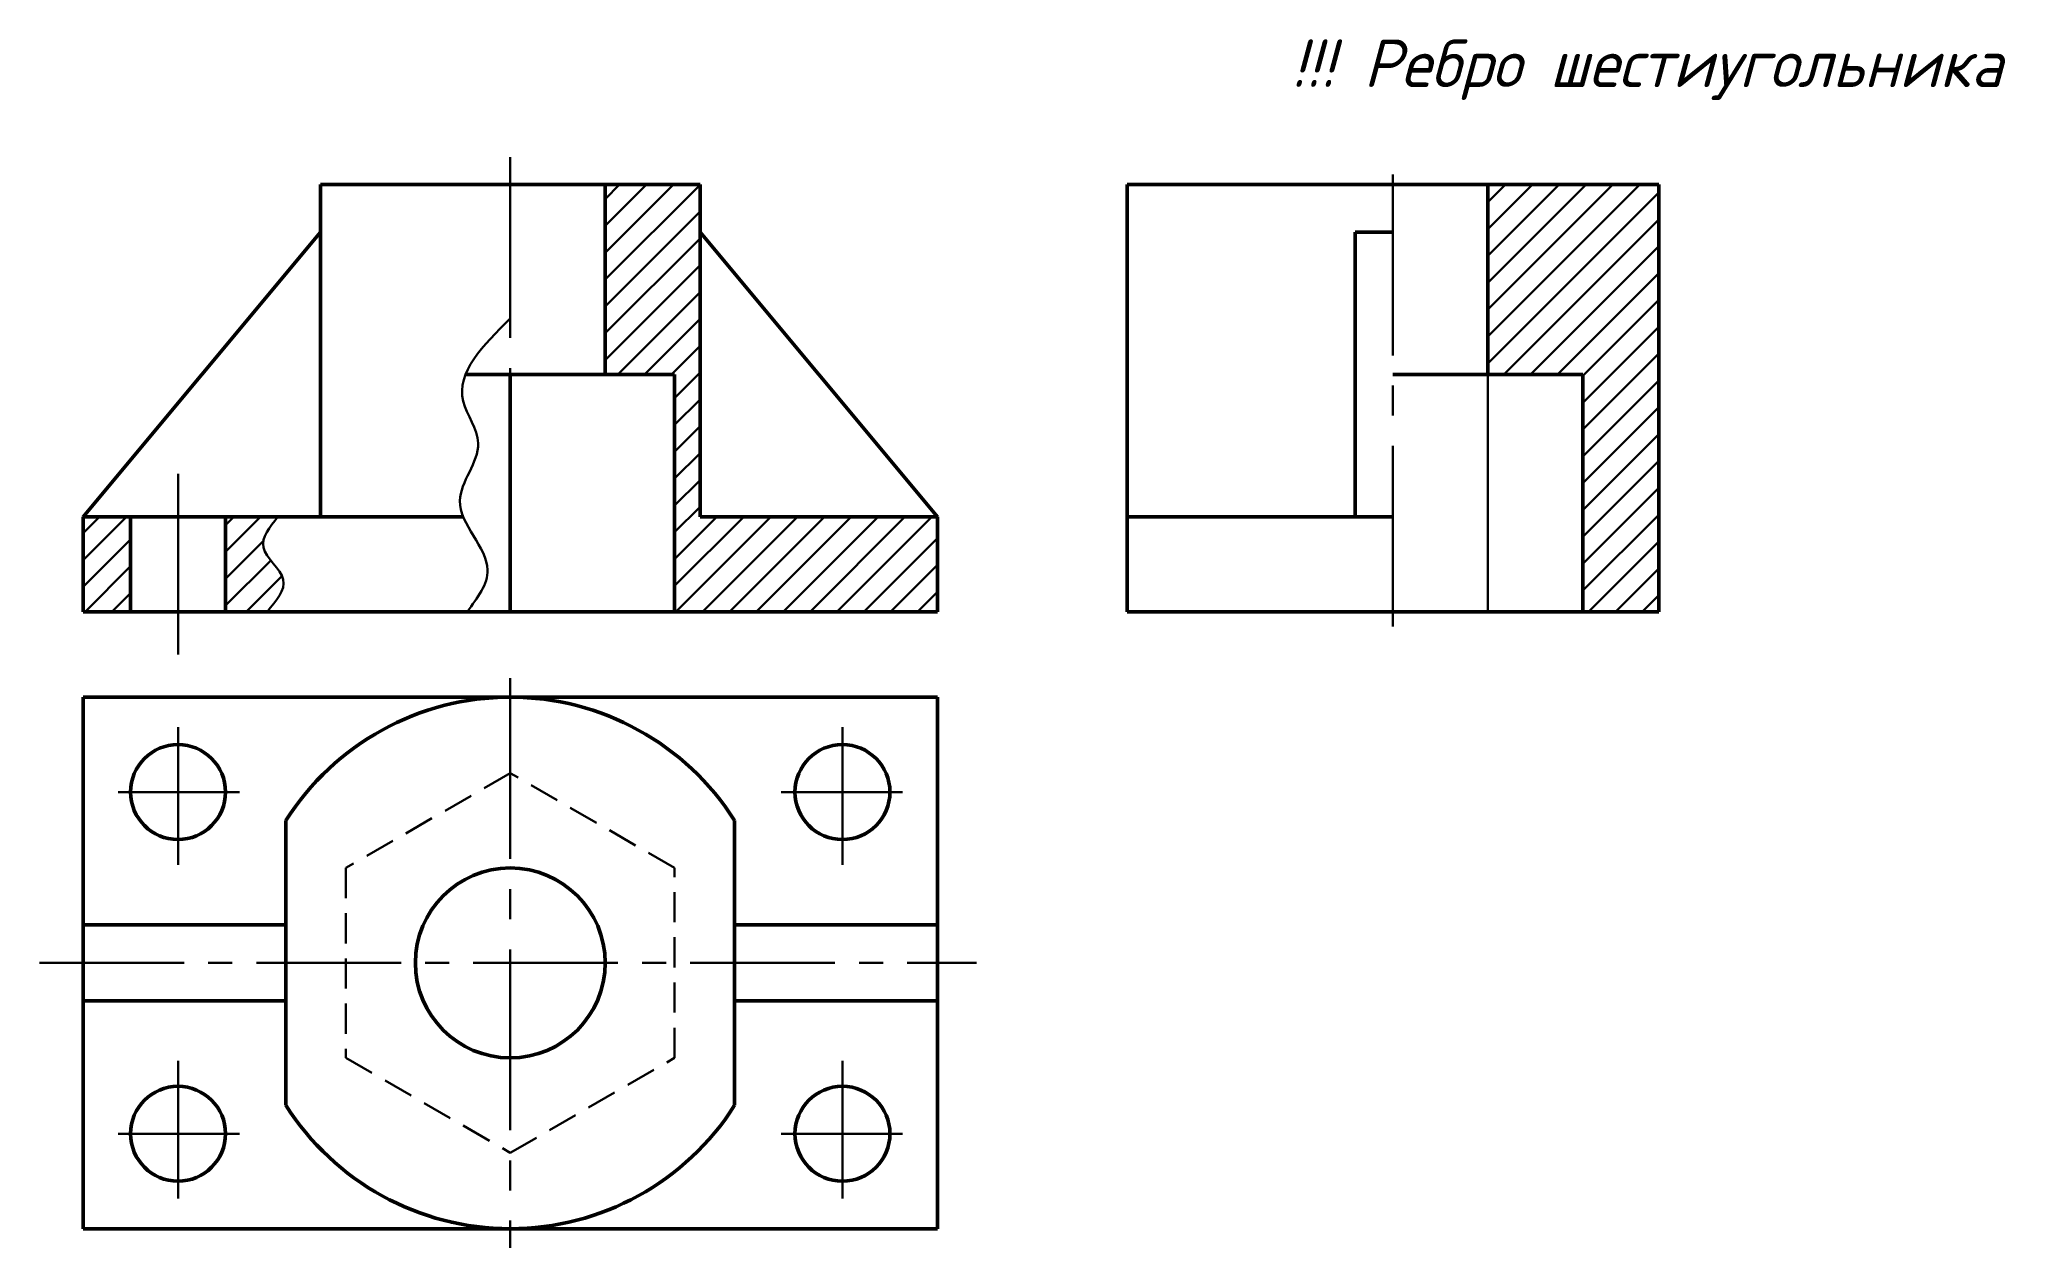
# Model space of a CAD drawing. Header units: millimetres. Extents: x 110 to 318, y 93 to 220.
import ezdxf

# ---------------------------------------------------------------- set-up
doc = ezdxf.new("R2010")
doc.units = ezdxf.units.MM
doc.linetypes.add('CENTER2', pattern=[28.575, 19.05, -3.175, 3.175, -3.175])
doc.linetypes.add('HIDDEN2', pattern=[4.7625, 3.175, -1.5875])
for name, color, linetype, lineweight in [('Оси', 2, 'CENTER2', 30), ('Основная', 3, 'Continuous', 50), ('Тонкая', 6, 'Continuous', 30), ('Штриховая', 4, 'HIDDEN2', 30)]:
    doc.layers.add(name, color=color, linetype=linetype, lineweight=lineweight)
doc.styles.add('GOST Type-B', font='GOST Common.ttf', dxfattribs={"oblique": 15})

msp = doc.modelspace()

# ---------------------------------------------------------------- hatches: boundary and pattern name
at = {"layer": 'Тонкая'}
h = msp.add_hatch(dxfattribs=at)
h.set_pattern_fill('', color=256, scale=2, angle=45, pattern_type=0)
h.set_pattern_definition([(45, (-73.263, 16.7788), (-1.414214, 1.414214), [])])
edge = h.paths.add_edge_path()
edge.add_line((130, 170), (135.52, 170))
edge.add_spline(control_points=[(135.52, 170), (134.65, 168.9), (132.81, 166.59), (137.36, 163.5), (135.35, 161.15), (134.38, 160)], knot_values=[0, 0, 0, 0, 3.572597, 7.546926, 11.344988, 11.344988, 11.344988, 11.344988], weights=[1, 1, 1, 1, 1, 1], degree=3, periodic=0)
edge.add_line((134.38, 160), (130, 160))
edge.add_line((130, 170), (130, 160))
edge = h.paths.add_edge_path()
edge.add_line((115, 170), (115, 160))
edge.add_line((115, 170), (120, 170))
edge.add_line((120, 170), (120, 160))
edge.add_line((120, 160), (115, 160))
edge = h.paths.add_edge_path()
edge.add_line((177.32, 185), (170, 185))
edge.add_line((170, 205), (170, 185))
edge.add_line((170, 205), (180, 205))
edge.add_line((180, 205), (180, 170))
edge.add_line((205, 170), (180, 170))
edge.add_line((205, 170), (205, 160))
edge.add_line((205, 160), (177.32, 160))
edge.add_line((177.32, 160), (177.32, 185))
h.paths.add_polyline_path([(281, 160), (273, 160), (273, 185), (263, 185), (263, 205), (281, 205)])

# ---------------------------------------------------------------- linework, layer by layer
at = {"layer": 'Оси'}
for p, q in [((160, 207.9), (160, 158.99)), ((253, 158.43), (253, 207.68)), ((125, 174.53), (125, 155)), ((160, 153), (160, 93)), ((125, 147.83), (125, 133.33)), ((195, 147.83), (195, 133.33)), ((118.68, 141), (131.46, 141)), ((201.32, 141), (188.54, 141)), ((125, 98.17), (125, 112.67)), ((195, 98.17), (195, 112.67)), ((118.68, 105), (131.46, 105)), ((201.32, 105), (188.54, 105))]:
    msp.add_line(p, q, dxfattribs=at)
at = {"layer": 'Оси', "ltscale": 0.8}
msp.add_line((110.39, 123), (209.12, 123), dxfattribs=at)
at = {"layer": 'Основная'}
for p, q in [((160, 205), (140, 205)), ((140, 205), (140, 170)), ((160, 205), (180, 205)), ((170, 205), (170, 185)), ((180, 205), (180, 170)), ((225, 170), (225, 205)), ((225, 205), (281, 205)), ((263, 185), (263, 205)), ((281, 205), (281, 170)), ((140, 200), (115, 170)), ((180, 200), (205, 170)), ((249, 170.02), (249, 200)), ((249, 200), (253, 200)), ((177.32, 185), (155.28, 185)), ((160, 160), (160, 185)), ((177.32, 160), (177.32, 185)), ((115, 170), (155.06, 170)), ((115, 170), (115, 160)), ((120, 170), (120, 160)), ((130, 170), (130, 160)), ((205, 170), (180, 170)), ((205, 170), (205, 160)), ((225, 170), (225, 160)), ((253, 170), (225, 170)), ((281, 160), (281, 170)), ((115, 160), (160, 160)), ((205, 160), (160, 160)), ((225, 160), (281, 160)), ((205, 151), (115, 151)), ((115, 151), (115, 95)), ((205, 95), (205, 151)), ((136.36, 138), (136.36, 108)), ((183.64, 138), (183.64, 108)), ((115, 127), (136.36, 127)), ((183.64, 127), (205, 127)), ((115, 119), (136.36, 119)), ((183.64, 119), (205, 119)), ((115, 95), (205, 95))]:
    msp.add_line(p, q, dxfattribs=at)
at = {"layer": 'Основная', "color": 3}
for p, q in [((273, 185), (253, 185)), ((273, 160), (273, 185))]:
    msp.add_line(p, q, dxfattribs=at)
at = {"layer": 'Основная'}
for centre, radius in [((125, 141), 5), ((195, 141), 5), ((160, 123), 10), ((125, 105), 5), ((195, 105), 5)]:
    msp.add_circle(centre, radius, dxfattribs=at)
for start, end in [(32.3924, 147.6076), (212.3924, 327.6076)]:
    msp.add_arc((160, 123), 28, start, end, dxfattribs=at)
at = {"layer": 'Тонкая'}
msp.add_line((263, 185), (263, 160), dxfattribs=at)
for points in [[(155.47, 160), (157.62, 164.4), (154.69, 171.68), (156.62, 177.75), (155.05, 182.17), (160, 190.88)], [(135.52, 170), (133.99, 166.77), (136.09, 163.39), (134.38, 160)]]:
    msp.add_spline(points, degree=3, dxfattribs=at)
at = {"layer": 'Штриховая'}
msp.add_lwpolyline([(142.68, 113), (160, 103), (177.32, 113), (177.32, 133), (160, 143), (142.68, 133)], close=True, dxfattribs=at)

# ---------------------------------------------------------------- texts
at = {"layer": 'Тонкая', "style": 'GOST Type-B', "oblique": 15}
msp.add_text('!!! Ребро шестиугольника', height=5, dxfattribs=at).set_placement((242.26, 215.27))

doc.saveas('drawing.dxf')
